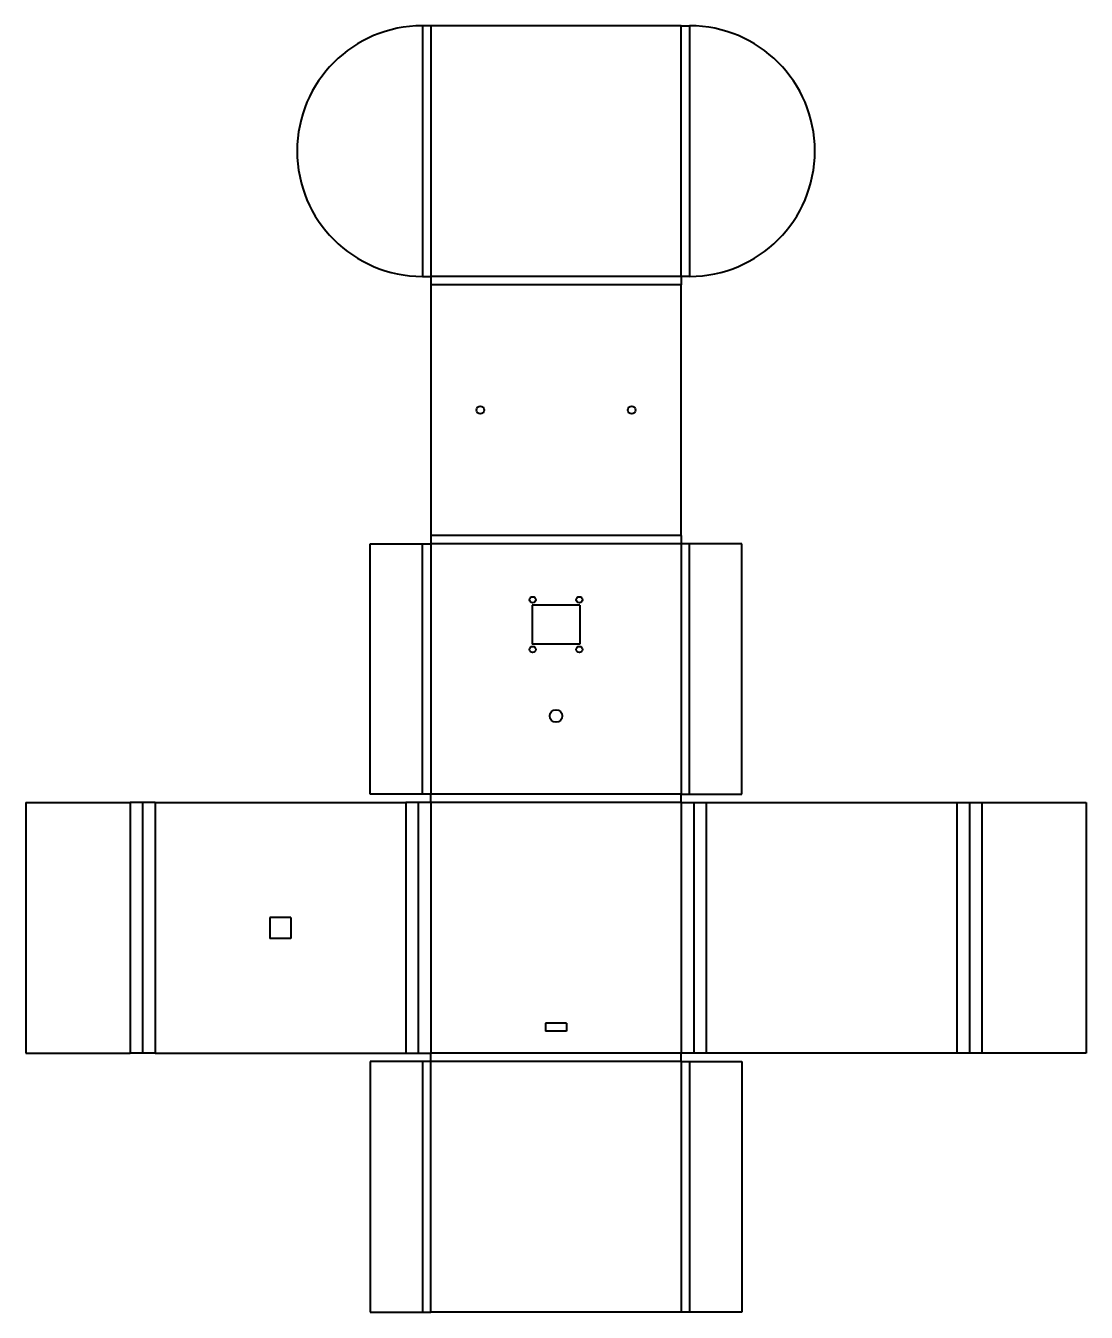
# Model space of a CAD drawing. Header units: inches. Extents: x -10.2 to 10.2, y -7.4 to 17.3.
import ezdxf

# ---------------------------------------------------------------- set-up
doc = ezdxf.new("R2010")
doc.units = ezdxf.units.IN
doc.header["$MEASUREMENT"] = 0
doc.layers.add('ModelSketch_Visible', color=7, linetype='Continuous', lineweight=40)

msp = doc.modelspace()

# ---------------------------------------------------------------- linework, layer by layer
at = {"layer": 'ModelSketch_Visible'}
for p, q in [((-2.4, 17.28), (-2.56, 17.28)), ((-2.56, 17.28), (-2.56, 12.48)), ((2.4, 17.28), (-2.4, 17.28)), ((-2.4, 17.28), (-2.4, 12.48)), ((2.4, 17.28), (2.56, 17.28)), ((2.4, 12.48), (2.4, 17.28)), ((2.56, 17.28), (2.56, 12.48)), ((-2.56, 12.48), (-2.4, 12.48)), ((2.4, 12.48), (-2.4, 12.48)), ((-2.4, 12.48), (-2.4, 12.32)), ((2.4, 12.32), (-2.4, 12.32)), ((-2.4, 12.32), (-2.4, 7.52)), ((2.56, 12.48), (2.4, 12.48)), ((2.4, 12.48), (2.4, 12.32)), ((2.4, 7.52), (2.4, 12.32)), ((2.4, 7.52), (-2.4, 7.52)), ((-2.4, 7.52), (-2.4, 7.36)), ((2.4, 7.52), (2.4, 7.36)), ((-3.56, 2.56), (-3.56, 7.36)), ((-3.56, 7.36), (-2.56, 7.36)), ((-2.56, 2.56), (-2.56, 7.36)), ((-2.56, 7.36), (-2.4, 7.36)), ((2.4, 7.36), (-2.4, 7.36)), ((-2.4, 7.36), (-2.4, 2.56)), ((2.4, 7.36), (2.4, 2.56)), ((2.56, 7.36), (2.4, 7.36)), ((3.56, 7.36), (2.56, 7.36)), ((2.56, 2.56), (2.56, 7.36)), ((3.56, 2.56), (3.56, 7.36)), ((-0.456, 6.184), (-0.456, 5.436)), ((0.456, 6.184), (-0.456, 6.184)), ((0.456, 6.184), (0.456, 5.436)), ((0.456, 5.436), (-0.456, 5.436)), ((-2.56, 2.56), (-3.56, 2.56)), ((-2.4, 2.56), (-2.56, 2.56)), ((2.4, 2.56), (-2.4, 2.56)), ((-2.4, 2.4), (-2.4, 2.56)), ((2.4, 2.56), (2.56, 2.56)), ((2.4, 2.4), (2.4, 2.56)), ((2.56, 2.56), (3.56, 2.56)), ((-10.16, 2.4), (-8.16, 2.4)), ((-10.16, 2.4), (-10.16, -2.4)), ((-8.16, 2.4), (-8.16, -2.4)), ((-7.68, 2.4), (-8.16, 2.4)), ((-7.92, 2.4), (-7.92, -2.4)), ((-7.68, 2.4), (-2.88, 2.4)), ((-7.68, 2.4), (-7.68, -2.4)), ((-2.88, 2.4), (-2.88, -2.4)), ((-2.4, 2.4), (-2.88, 2.4)), ((-2.64, 2.4), (-2.64, -2.4)), ((2.4, 2.4), (-2.4, 2.4)), ((-2.4, 2.4), (-2.4, -2.4)), ((2.4, 2.4), (2.4, -2.4)), ((2.4, 2.4), (2.88, 2.4)), ((2.64, 2.4), (2.64, -2.4)), ((2.88, 2.4), (2.88, -2.4)), ((2.88, 2.4), (8.16, 2.4)), ((7.68, 2.4), (7.68, -2.4)), ((7.68, 2.4), (8.16, 2.4)), ((7.68, 2.4), (10.16, 2.4)), ((7.92, 2.4), (7.92, -2.4)), ((8.16, 2.4), (8.16, -2.4)), ((10.16, 2.4), (10.16, -2.4)), ((-5.08, 0.2), (-5.48, 0.2)), ((-5.48, 0.2), (-5.48, -0.2)), ((-5.08, 0.2), (-5.08, -0.2)), ((-5.08, -0.2), (-5.48, -0.2)), ((0.2, -1.825), (-0.2, -1.825)), ((-0.2, -1.825), (-0.2, -1.975)), ((0.2, -1.825), (0.2, -1.975)), ((0.2, -1.975), (-0.2, -1.975)), ((-10.16, -2.4), (-8.16, -2.4)), ((-7.68, -2.4), (-8.16, -2.4)), ((-7.68, -2.4), (-2.88, -2.4)), ((-2.88, -2.4), (-2.4, -2.4)), ((-2.4, -2.56), (-2.4, -2.4)), ((2.4, -2.4), (-2.4, -2.4)), ((2.88, -2.4), (2.4, -2.4)), ((2.4, -2.56), (2.4, -2.4)), ((8.16, -2.4), (2.88, -2.4)), ((10.16, -2.4), (7.68, -2.4)), ((8.16, -2.4), (7.68, -2.4)), ((-3.56, -2.56), (-3.56, -7.36)), ((-2.56, -2.56), (-3.56, -2.56)), ((-2.56, -2.56), (-2.56, -7.36)), ((-2.4, -2.56), (-2.56, -2.56)), ((2.4, -2.56), (-2.4, -2.56)), ((-2.4, -7.36), (-2.4, -2.56)), ((2.4, -2.56), (2.4, -7.36)), ((2.4, -2.56), (2.56, -2.56)), ((2.56, -2.56), (3.56, -2.56)), ((2.56, -2.56), (2.56, -7.36)), ((3.56, -2.56), (3.56, -7.36)), ((-3.56, -7.36), (-2.56, -7.36)), ((-2.56, -7.36), (-2.4, -7.36)), ((2.4, -7.36), (-2.4, -7.36)), ((2.56, -7.36), (2.4, -7.36)), ((3.56, -7.36), (2.56, -7.36))]:
    msp.add_line(p, q, dxfattribs=at)
for centre, radius in [((-1.45, 9.92), 0.075), ((1.45, 9.92), 0.075), ((-0.448, 6.286), 0.0591), ((0.448, 6.286), 0.0591), ((-0.448, 5.334), 0.0591), ((0.448, 5.334), 0.0591), ((0, 4.06), 0.118)]:
    msp.add_circle(centre, radius, dxfattribs=at)
for centre, start, end in [((-2.56, 14.88), 90, 270), ((2.56, 14.88), 270, 90)]:
    msp.add_arc(centre, 2.4, start, end, dxfattribs=at)

doc.saveas('drawing.dxf')
